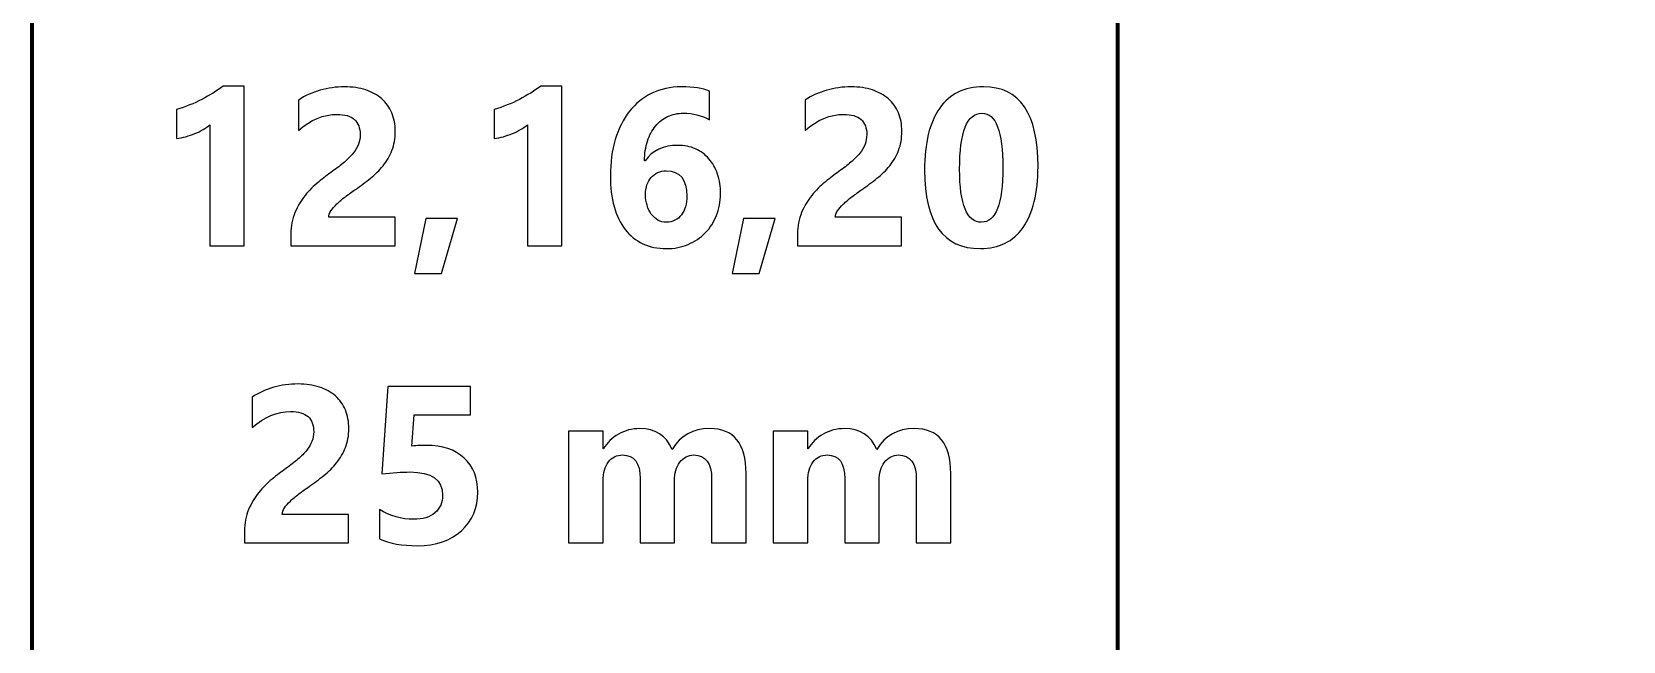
# Model space of a CAD drawing. Header units: centimetres. Extents: x -8 to 8, y -13.2 to 13.9.
# Drawn here: x -5.85 to -2.332, y -5.176 to -3.829 of the extents above; entities that cross this region are included whole.
import ezdxf

# ---------------------------------------------------------------- set-up
doc = ezdxf.new("R2010")
doc.units = ezdxf.units.CM
doc.header["$MEASUREMENT"] = 0
doc.layers.add('Layer 1', color=7, linetype='Continuous')

msp = doc.modelspace()

# ---------------------------------------------------------------- linework, layer by layer
at = {"layer": 'Layer 1', "lineweight": 100}
for points in [[(-5.85, -7.30005), (-5.85, -7.30005), (-5.85, 7.29995), (-5.85, 7.29995), (-5.85, 7.29995), (-5.85, 7.57609), (-5.62614, 7.79995), (-5.35, 7.79995), (-5.35, 7.79995), (-5.35, 7.79995), (5.35, 7.79995), (5.35, 7.79995), (5.35, 7.79995), (5.62614, 7.79995), (5.85, 7.57609), (5.85, 7.29995), (5.85, 7.29995), (5.85, 7.29995), (5.85, -7.30005), (5.85, -7.30005), (5.85, -7.30005), (5.85, -7.57619), (5.62614, -7.80005), (5.35, -7.80005), (5.35, -7.80005), (5.35, -7.80005), (-5.35, -7.80005), (-5.35, -7.80005), (-5.35, -7.80005), (-5.62614, -7.80005), (-5.85, -7.57619), (-5.85, -7.30005)], [(-5.85, -7.30005), (-5.85, -7.30005), (-5.85, 7.29995), (-5.85, 7.29995), (-5.85, 7.29995), (-5.85, 7.57609), (-5.62614, 7.79995), (-5.35, 7.79995), (-5.35, 7.79995), (-5.35, 7.79995), (2.95, 7.79995), (2.95, 7.79995), (2.95, 7.79995), (3.22614, 7.79995), (3.45, 7.57609), (3.45, 7.29995), (3.45, 7.29995), (3.45, 7.29995), (3.45, -7.30005), (3.45, -7.30005), (3.45, -7.30005), (3.45, -7.57619), (3.22614, -7.80005), (2.95, -7.80005), (2.95, -7.80005), (2.95, -7.80005), (-5.35, -7.80005), (-5.35, -7.80005), (-5.35, -7.80005), (-5.62614, -7.80005), (-5.85, -7.57619), (-5.85, -7.30005)]]:
    msp.add_open_spline(points, degree=3, knots=[0, 0, 0, 0, 0.1111111, 0.1111111, 0.1111111, 0.1111111, 0.2222222, 0.2222222, 0.2222222, 0.2222222, 0.3333333, 0.3333333, 0.3333333, 0.3333333, 0.4444444, 0.4444444, 0.4444444, 0.4444444, 0.5555556, 0.5555556, 0.5555556, 0.5555556, 0.6666667, 0.6666667, 0.6666667, 0.6666667, 0.7777778, 0.7777778, 0.7777778, 0.7777778, 1, 1, 1, 1], dxfattribs=at)
msp.add_open_spline([(-3.45, 7.79995), (-3.45, 7.79995), (-3.45, -7.80005), (-3.45, -7.80005)], degree=3, dxfattribs=at)
at = {"layer": 'Layer 1'}
for points, knots in [([(-5.38065, -3.94875), (-5.38065, -3.94875), (-5.38065, -4.30228), (-5.38065, -4.30228), (-5.38065, -4.30228), (-5.38065, -4.30228), (-5.45663, -4.30228), (-5.45663, -4.30228), (-5.45663, -4.30228), (-5.45663, -4.30228), (-5.45663, -4.0346), (-5.45663, -4.0346), (-5.45663, -4.0346), (-5.46083, -4.03831), (-5.46576, -4.04176), (-5.47153, -4.04506), (-5.47153, -4.04506), (-5.47721, -4.04835), (-5.4833, -4.05139), (-5.48972, -4.05403), (-5.48972, -4.05403), (-5.49614, -4.05666), (-5.5028, -4.05888), (-5.50972, -4.06078), (-5.50972, -4.06078), (-5.51663, -4.06259), (-5.52346, -4.06391), (-5.53021, -4.06473), (-5.53021, -4.06473), (-5.53021, -4.06473), (-5.53021, -4.00061), (-5.53021, -4.00061), (-5.53021, -4.00061), (-5.51046, -3.99485), (-5.49177, -3.98744), (-5.47424, -3.97838), (-5.47424, -3.97838), (-5.45671, -3.96941), (-5.44091, -3.95953), (-5.42675, -3.94875), (-5.42675, -3.94875), (-5.42675, -3.94875), (-5.38065, -3.94875), (-5.38065, -3.94875)], [0, 0, 0, 0, 0.0833333, 0.0833333, 0.0833333, 0.0833333, 0.1666667, 0.1666667, 0.1666667, 0.1666667, 0.25, 0.25, 0.25, 0.25, 0.3333333, 0.3333333, 0.3333333, 0.3333333, 0.4166667, 0.4166667, 0.4166667, 0.4166667, 0.5, 0.5, 0.5, 0.5, 0.5833333, 0.5833333, 0.5833333, 0.5833333, 0.6666667, 0.6666667, 0.6666667, 0.6666667, 0.75, 0.75, 0.75, 0.75, 0.8333333, 0.8333333, 0.8333333, 0.8333333, 1, 1, 1, 1]), ([(-5.1938, -4.23906), (-5.1938, -4.23906), (-5.04721, -4.23906), (-5.04721, -4.23906), (-5.04721, -4.23906), (-5.04721, -4.23906), (-5.04721, -4.30228), (-5.04721, -4.30228), (-5.04721, -4.30228), (-5.04721, -4.30228), (-5.27727, -4.30228), (-5.27727, -4.30228), (-5.27727, -4.30228), (-5.27727, -4.30228), (-5.27727, -4.27627), (-5.27727, -4.27627), (-5.27727, -4.27627), (-5.27727, -4.25857), (-5.27431, -4.24269), (-5.2683, -4.22861), (-5.2683, -4.22861), (-5.26237, -4.21454), (-5.25488, -4.20194), (-5.24591, -4.19075), (-5.24591, -4.19075), (-5.23694, -4.17955), (-5.22706, -4.16968), (-5.21636, -4.16112), (-5.21636, -4.16112), (-5.20566, -4.15247), (-5.19553, -4.14474), (-5.18582, -4.13782), (-5.18582, -4.13782), (-5.1757, -4.13058), (-5.16689, -4.12366), (-5.15923, -4.11708), (-5.15923, -4.11708), (-5.15158, -4.11049), (-5.14516, -4.10391), (-5.13989, -4.09741), (-5.13989, -4.09741), (-5.1347, -4.0909), (-5.13084, -4.08432), (-5.1282, -4.07765), (-5.1282, -4.07765), (-5.12565, -4.07098), (-5.12433, -4.06391), (-5.12433, -4.05633), (-5.12433, -4.05633), (-5.12433, -4.04152), (-5.12853, -4.03032), (-5.13693, -4.02275), (-5.13693, -4.02275), (-5.14524, -4.01526), (-5.15808, -4.01147), (-5.17528, -4.01147), (-5.17528, -4.01147), (-5.205, -4.01147), (-5.23348, -4.02324), (-5.26064, -4.04687), (-5.26064, -4.04687), (-5.26064, -4.04687), (-5.26064, -3.97987), (-5.26064, -3.97987), (-5.26064, -3.97987), (-5.23052, -3.96044), (-5.1966, -3.95064), (-5.15882, -3.95064), (-5.15882, -3.95064), (-5.14129, -3.95064), (-5.12565, -3.95295), (-5.11174, -3.95756), (-5.11174, -3.95756), (-5.09783, -3.96217), (-5.08606, -3.96867), (-5.07635, -3.97723), (-5.07635, -3.97723), (-5.06672, -3.98571), (-5.05939, -3.99608), (-5.05429, -4.00818), (-5.05429, -4.00818), (-5.04926, -4.02036), (-5.04671, -4.03386), (-5.04671, -4.04884), (-5.04671, -4.04884), (-5.04671, -4.06473), (-5.04918, -4.07889), (-5.05404, -4.09123), (-5.05404, -4.09123), (-5.05898, -4.10366), (-5.06548, -4.11494), (-5.07363, -4.12506), (-5.07363, -4.12506), (-5.0817, -4.13519), (-5.09108, -4.14449), (-5.1017, -4.15288), (-5.1017, -4.15288), (-5.11232, -4.16136), (-5.12335, -4.16951), (-5.1347, -4.17733), (-5.1347, -4.17733), (-5.14244, -4.18285), (-5.14985, -4.18828), (-5.15701, -4.19363), (-5.15701, -4.19363), (-5.16417, -4.19906), (-5.17051, -4.20433), (-5.17594, -4.2096), (-5.17594, -4.2096), (-5.18146, -4.21478), (-5.18582, -4.21989), (-5.18903, -4.22491), (-5.18903, -4.22491), (-5.19224, -4.22985), (-5.1938, -4.23462), (-5.1938, -4.23906)], [0, 0, 0, 0, 0.0333333, 0.0333333, 0.0333333, 0.0333333, 0.0666667, 0.0666667, 0.0666667, 0.0666667, 0.1, 0.1, 0.1, 0.1, 0.1333333, 0.1333333, 0.1333333, 0.1333333, 0.1666667, 0.1666667, 0.1666667, 0.1666667, 0.2, 0.2, 0.2, 0.2, 0.2333333, 0.2333333, 0.2333333, 0.2333333, 0.2666667, 0.2666667, 0.2666667, 0.2666667, 0.3, 0.3, 0.3, 0.3, 0.3333333, 0.3333333, 0.3333333, 0.3333333, 0.3666667, 0.3666667, 0.3666667, 0.3666667, 0.4, 0.4, 0.4, 0.4, 0.4333333, 0.4333333, 0.4333333, 0.4333333, 0.4666667, 0.4666667, 0.4666667, 0.4666667, 0.5, 0.5, 0.5, 0.5, 0.5333333, 0.5333333, 0.5333333, 0.5333333, 0.5666667, 0.5666667, 0.5666667, 0.5666667, 0.6, 0.6, 0.6, 0.6, 0.6333333, 0.6333333, 0.6333333, 0.6333333, 0.6666667, 0.6666667, 0.6666667, 0.6666667, 0.7, 0.7, 0.7, 0.7, 0.7333333, 0.7333333, 0.7333333, 0.7333333, 0.7666667, 0.7666667, 0.7666667, 0.7666667, 0.8, 0.8, 0.8, 0.8, 0.8333333, 0.8333333, 0.8333333, 0.8333333, 0.8666667, 0.8666667, 0.8666667, 0.8666667, 0.9, 0.9, 0.9, 0.9, 0.9333333, 0.9333333, 0.9333333, 0.9333333, 1, 1, 1, 1]), ([(-4.67869, -3.94875), (-4.67869, -3.94875), (-4.67869, -4.30228), (-4.67869, -4.30228), (-4.67869, -4.30228), (-4.67869, -4.30228), (-4.75467, -4.30228), (-4.75467, -4.30228), (-4.75467, -4.30228), (-4.75467, -4.30228), (-4.75467, -4.0346), (-4.75467, -4.0346), (-4.75467, -4.0346), (-4.75887, -4.03831), (-4.7638, -4.04176), (-4.76957, -4.04506), (-4.76957, -4.04506), (-4.77525, -4.04835), (-4.78134, -4.05139), (-4.78776, -4.05403), (-4.78776, -4.05403), (-4.79418, -4.05666), (-4.80084, -4.05888), (-4.80776, -4.06078), (-4.80776, -4.06078), (-4.81467, -4.06259), (-4.8215, -4.06391), (-4.82825, -4.06473), (-4.82825, -4.06473), (-4.82825, -4.06473), (-4.82825, -4.00061), (-4.82825, -4.00061), (-4.82825, -4.00061), (-4.8085, -3.99485), (-4.78981, -3.98744), (-4.77228, -3.97838), (-4.77228, -3.97838), (-4.75475, -3.96941), (-4.73895, -3.95953), (-4.72479, -3.94875), (-4.72479, -3.94875), (-4.72479, -3.94875), (-4.67869, -3.94875), (-4.67869, -3.94875)], [0, 0, 0, 0, 0.0833333, 0.0833333, 0.0833333, 0.0833333, 0.1666667, 0.1666667, 0.1666667, 0.1666667, 0.25, 0.25, 0.25, 0.25, 0.3333333, 0.3333333, 0.3333333, 0.3333333, 0.4166667, 0.4166667, 0.4166667, 0.4166667, 0.5, 0.5, 0.5, 0.5, 0.5833333, 0.5833333, 0.5833333, 0.5833333, 0.6666667, 0.6666667, 0.6666667, 0.6666667, 0.75, 0.75, 0.75, 0.75, 0.8333333, 0.8333333, 0.8333333, 0.8333333, 1, 1, 1, 1]), ([(-4.32763, -4.18729), (-4.32763, -4.20433), (-4.3306, -4.22022), (-4.33652, -4.23503), (-4.33652, -4.23503), (-4.34253, -4.24977), (-4.35076, -4.26261), (-4.36138, -4.27347), (-4.36138, -4.27347), (-4.372, -4.28434), (-4.38459, -4.29281), (-4.39924, -4.29899), (-4.39924, -4.29899), (-4.4139, -4.30524), (-4.42986, -4.30829), (-4.44723, -4.30829), (-4.44723, -4.30829), (-4.46666, -4.30829), (-4.48411, -4.30467), (-4.49942, -4.29742), (-4.49942, -4.29742), (-4.51481, -4.29026), (-4.52781, -4.27973), (-4.53843, -4.26598), (-4.53843, -4.26598), (-4.54897, -4.25223), (-4.55712, -4.23536), (-4.56271, -4.21544), (-4.56271, -4.21544), (-4.56839, -4.19552), (-4.57119, -4.17297), (-4.57119, -4.1477), (-4.57119, -4.1477), (-4.57119, -4.11798), (-4.56757, -4.09099), (-4.56025, -4.06679), (-4.56025, -4.06679), (-4.55292, -4.04259), (-4.54247, -4.02193), (-4.52888, -4.00472), (-4.52888, -4.00472), (-4.5153, -3.98752), (-4.49884, -3.97419), (-4.47958, -3.9648), (-4.47958, -3.9648), (-4.46024, -3.95542), (-4.43859, -3.95064), (-4.41447, -3.95064), (-4.41447, -3.95064), (-4.38772, -3.95064), (-4.36706, -3.95385), (-4.35224, -3.96011), (-4.35224, -3.96011), (-4.35224, -3.96011), (-4.35224, -4.02374), (-4.35224, -4.02374), (-4.35224, -4.02374), (-4.36978, -4.01378), (-4.38887, -4.00884), (-4.40961, -4.00884), (-4.40961, -4.00884), (-4.42246, -4.00884), (-4.43414, -4.01131), (-4.4446, -4.01625), (-4.4446, -4.01625), (-4.45505, -4.02127), (-4.46402, -4.02835), (-4.47151, -4.03748), (-4.47151, -4.03748), (-4.47892, -4.0467), (-4.48485, -4.05773), (-4.48905, -4.07065), (-4.48905, -4.07065), (-4.49333, -4.08358), (-4.49563, -4.09806), (-4.49596, -4.11395), (-4.49596, -4.11395), (-4.49596, -4.11395), (-4.49448, -4.11395), (-4.49448, -4.11395), (-4.49448, -4.11395), (-4.4781, -4.09123), (-4.4539, -4.07996), (-4.42196, -4.07996), (-4.42196, -4.07996), (-4.40764, -4.07996), (-4.39463, -4.08251), (-4.38311, -4.08769), (-4.38311, -4.08769), (-4.3715, -4.0928), (-4.36163, -4.10004), (-4.3534, -4.10951), (-4.3534, -4.10951), (-4.34525, -4.11889), (-4.33891, -4.13017), (-4.33438, -4.14334), (-4.33438, -4.14334), (-4.32985, -4.15659), (-4.32763, -4.17116), (-4.32763, -4.18729)], [0, 0, 0, 0, 0.0384615, 0.0384615, 0.0384615, 0.0384615, 0.0769231, 0.0769231, 0.0769231, 0.0769231, 0.1153846, 0.1153846, 0.1153846, 0.1153846, 0.1538462, 0.1538462, 0.1538462, 0.1538462, 0.1923077, 0.1923077, 0.1923077, 0.1923077, 0.2307692, 0.2307692, 0.2307692, 0.2307692, 0.2692308, 0.2692308, 0.2692308, 0.2692308, 0.3076923, 0.3076923, 0.3076923, 0.3076923, 0.3461538, 0.3461538, 0.3461538, 0.3461538, 0.3846154, 0.3846154, 0.3846154, 0.3846154, 0.4230769, 0.4230769, 0.4230769, 0.4230769, 0.4615385, 0.4615385, 0.4615385, 0.4615385, 0.5, 0.5, 0.5, 0.5, 0.5384615, 0.5384615, 0.5384615, 0.5384615, 0.5769231, 0.5769231, 0.5769231, 0.5769231, 0.6153846, 0.6153846, 0.6153846, 0.6153846, 0.6538462, 0.6538462, 0.6538462, 0.6538462, 0.6923077, 0.6923077, 0.6923077, 0.6923077, 0.7307692, 0.7307692, 0.7307692, 0.7307692, 0.7692308, 0.7692308, 0.7692308, 0.7692308, 0.8076923, 0.8076923, 0.8076923, 0.8076923, 0.8461538, 0.8461538, 0.8461538, 0.8461538, 0.8846154, 0.8846154, 0.8846154, 0.8846154, 0.9230769, 0.9230769, 0.9230769, 0.9230769, 1, 1, 1, 1]), ([(-4.07394, -4.23906), (-4.07394, -4.23906), (-3.92735, -4.23906), (-3.92735, -4.23906), (-3.92735, -4.23906), (-3.92735, -4.23906), (-3.92735, -4.30228), (-3.92735, -4.30228), (-3.92735, -4.30228), (-3.92735, -4.30228), (-4.15741, -4.30228), (-4.15741, -4.30228), (-4.15741, -4.30228), (-4.15741, -4.30228), (-4.15741, -4.27627), (-4.15741, -4.27627), (-4.15741, -4.27627), (-4.15741, -4.25857), (-4.15445, -4.24269), (-4.14844, -4.22861), (-4.14844, -4.22861), (-4.14251, -4.21454), (-4.13502, -4.20194), (-4.12605, -4.19075), (-4.12605, -4.19075), (-4.11708, -4.17955), (-4.1072, -4.16968), (-4.0965, -4.16112), (-4.0965, -4.16112), (-4.0858, -4.15247), (-4.07567, -4.14474), (-4.06596, -4.13782), (-4.06596, -4.13782), (-4.05584, -4.13058), (-4.04703, -4.12366), (-4.03937, -4.11708), (-4.03937, -4.11708), (-4.03172, -4.11049), (-4.0253, -4.10391), (-4.02003, -4.09741), (-4.02003, -4.09741), (-4.01484, -4.0909), (-4.01098, -4.08432), (-4.00834, -4.07765), (-4.00834, -4.07765), (-4.00579, -4.07098), (-4.00447, -4.06391), (-4.00447, -4.05633), (-4.00447, -4.05633), (-4.00447, -4.04152), (-4.00867, -4.03032), (-4.01707, -4.02275), (-4.01707, -4.02275), (-4.02538, -4.01526), (-4.03822, -4.01147), (-4.05542, -4.01147), (-4.05542, -4.01147), (-4.08514, -4.01147), (-4.11362, -4.02324), (-4.14078, -4.04687), (-4.14078, -4.04687), (-4.14078, -4.04687), (-4.14078, -3.97987), (-4.14078, -3.97987), (-4.14078, -3.97987), (-4.11066, -3.96044), (-4.07674, -3.95064), (-4.03896, -3.95064), (-4.03896, -3.95064), (-4.02143, -3.95064), (-4.00579, -3.95295), (-3.99188, -3.95756), (-3.99188, -3.95756), (-3.97797, -3.96217), (-3.9662, -3.96867), (-3.95649, -3.97723), (-3.95649, -3.97723), (-3.94686, -3.98571), (-3.93953, -3.99608), (-3.93443, -4.00818), (-3.93443, -4.00818), (-3.9294, -4.02036), (-3.92685, -4.03386), (-3.92685, -4.04884), (-3.92685, -4.04884), (-3.92685, -4.06473), (-3.92932, -4.07889), (-3.93418, -4.09123), (-3.93418, -4.09123), (-3.93912, -4.10366), (-3.94562, -4.11494), (-3.95377, -4.12506), (-3.95377, -4.12506), (-3.96184, -4.13519), (-3.97122, -4.14449), (-3.98184, -4.15288), (-3.98184, -4.15288), (-3.99246, -4.16136), (-4.00349, -4.16951), (-4.01484, -4.17733), (-4.01484, -4.17733), (-4.02258, -4.18285), (-4.02999, -4.18828), (-4.03715, -4.19363), (-4.03715, -4.19363), (-4.04431, -4.19906), (-4.05065, -4.20433), (-4.05608, -4.2096), (-4.05608, -4.2096), (-4.0616, -4.21478), (-4.06596, -4.21989), (-4.06917, -4.22491), (-4.06917, -4.22491), (-4.07238, -4.22985), (-4.07394, -4.23462), (-4.07394, -4.23906)], [0, 0, 0, 0, 0.0333333, 0.0333333, 0.0333333, 0.0333333, 0.0666667, 0.0666667, 0.0666667, 0.0666667, 0.1, 0.1, 0.1, 0.1, 0.1333333, 0.1333333, 0.1333333, 0.1333333, 0.1666667, 0.1666667, 0.1666667, 0.1666667, 0.2, 0.2, 0.2, 0.2, 0.2333333, 0.2333333, 0.2333333, 0.2333333, 0.2666667, 0.2666667, 0.2666667, 0.2666667, 0.3, 0.3, 0.3, 0.3, 0.3333333, 0.3333333, 0.3333333, 0.3333333, 0.3666667, 0.3666667, 0.3666667, 0.3666667, 0.4, 0.4, 0.4, 0.4, 0.4333333, 0.4333333, 0.4333333, 0.4333333, 0.4666667, 0.4666667, 0.4666667, 0.4666667, 0.5, 0.5, 0.5, 0.5, 0.5333333, 0.5333333, 0.5333333, 0.5333333, 0.5666667, 0.5666667, 0.5666667, 0.5666667, 0.6, 0.6, 0.6, 0.6, 0.6333333, 0.6333333, 0.6333333, 0.6333333, 0.6666667, 0.6666667, 0.6666667, 0.6666667, 0.7, 0.7, 0.7, 0.7, 0.7333333, 0.7333333, 0.7333333, 0.7333333, 0.7666667, 0.7666667, 0.7666667, 0.7666667, 0.8, 0.8, 0.8, 0.8, 0.8333333, 0.8333333, 0.8333333, 0.8333333, 0.8666667, 0.8666667, 0.8666667, 0.8666667, 0.9, 0.9, 0.9, 0.9, 0.9333333, 0.9333333, 0.9333333, 0.9333333, 1, 1, 1, 1]), ([(-3.75326, -4.30829), (-3.83557, -4.30829), (-3.87672, -4.25051), (-3.87672, -4.13494), (-3.87672, -4.13494), (-3.87672, -4.07494), (-3.86561, -4.02925), (-3.8433, -3.99781), (-3.8433, -3.99781), (-3.82108, -3.96637), (-3.78873, -3.95064), (-3.74651, -3.95064), (-3.74651, -3.95064), (-3.66609, -3.95064), (-3.62592, -4.00942), (-3.62592, -4.12696), (-3.62592, -4.12696), (-3.62592, -4.18548), (-3.63687, -4.23034), (-3.65884, -4.26154), (-3.65884, -4.26154), (-3.68074, -4.29273), (-3.71226, -4.30829), (-3.75326, -4.30829)], [0, 0, 0, 0, 0.1428571, 0.1428571, 0.1428571, 0.1428571, 0.2857143, 0.2857143, 0.2857143, 0.2857143, 0.4285714, 0.4285714, 0.4285714, 0.4285714, 0.5714286, 0.5714286, 0.5714286, 0.5714286, 0.7142857, 0.7142857, 0.7142857, 0.7142857, 1, 1, 1, 1]), ([(-3.74988, -4.00884), (-3.78281, -4.00884), (-3.79927, -4.05016), (-3.79927, -4.13296), (-3.79927, -4.13296), (-3.79927, -4.211), (-3.78313, -4.24993), (-3.75087, -4.24993), (-3.75087, -4.24993), (-3.71934, -4.24993), (-3.70354, -4.20976), (-3.70354, -4.12934), (-3.70354, -4.12934), (-3.70354, -4.04901), (-3.71901, -4.00884), (-3.74988, -4.00884)], [0, 0, 0, 0, 0.2, 0.2, 0.2, 0.2, 0.4, 0.4, 0.4, 0.4, 0.6, 0.6, 0.6, 0.6, 1, 1, 1, 1]), ([(-4.40212, -4.19206), (-4.40212, -4.15494), (-4.41735, -4.13634), (-4.44773, -4.13634), (-4.44773, -4.13634), (-4.45464, -4.13634), (-4.4609, -4.13766), (-4.46657, -4.14021), (-4.46657, -4.14021), (-4.47217, -4.14276), (-4.47695, -4.14638), (-4.48098, -4.15107), (-4.48098, -4.15107), (-4.48501, -4.15577), (-4.48814, -4.16128), (-4.49028, -4.16762), (-4.49028, -4.16762), (-4.49242, -4.17396), (-4.49357, -4.18095), (-4.49357, -4.18869), (-4.49357, -4.18869), (-4.49357, -4.19725), (-4.49242, -4.20515), (-4.4902, -4.21256), (-4.4902, -4.21256), (-4.48789, -4.21997), (-4.48477, -4.22647), (-4.48065, -4.23199), (-4.48065, -4.23199), (-4.47653, -4.2375), (-4.47168, -4.24195), (-4.46608, -4.24516), (-4.46608, -4.24516), (-4.4604, -4.24837), (-4.45415, -4.24993), (-4.44723, -4.24993), (-4.44723, -4.24993), (-4.44032, -4.24993), (-4.43414, -4.24853), (-4.42855, -4.24573), (-4.42855, -4.24573), (-4.42303, -4.24293), (-4.41826, -4.23898), (-4.41431, -4.23388), (-4.41431, -4.23388), (-4.41036, -4.22886), (-4.40739, -4.22277), (-4.40525, -4.21561), (-4.40525, -4.21561), (-4.40319, -4.20844), (-4.40212, -4.20063), (-4.40212, -4.19206)], [0, 0, 0, 0, 0.0714286, 0.0714286, 0.0714286, 0.0714286, 0.1428571, 0.1428571, 0.1428571, 0.1428571, 0.2142857, 0.2142857, 0.2142857, 0.2142857, 0.2857143, 0.2857143, 0.2857143, 0.2857143, 0.3571429, 0.3571429, 0.3571429, 0.3571429, 0.4285714, 0.4285714, 0.4285714, 0.4285714, 0.5, 0.5, 0.5, 0.5, 0.5714286, 0.5714286, 0.5714286, 0.5714286, 0.6428571, 0.6428571, 0.6428571, 0.6428571, 0.7142857, 0.7142857, 0.7142857, 0.7142857, 0.7857143, 0.7857143, 0.7857143, 0.7857143, 0.8571429, 0.8571429, 0.8571429, 0.8571429, 1, 1, 1, 1]), ([(-4.909, -4.24153), (-4.909, -4.24153), (-4.94448, -4.36352), (-4.94448, -4.36352), (-4.94448, -4.36352), (-4.94448, -4.36352), (-5.00383, -4.36352), (-5.00383, -4.36352), (-5.00383, -4.36352), (-5.00383, -4.36352), (-4.97922, -4.24153), (-4.97922, -4.24153), (-4.97922, -4.24153), (-4.97922, -4.24153), (-4.909, -4.24153), (-4.909, -4.24153)], [0, 0, 0, 0, 0.2, 0.2, 0.2, 0.2, 0.4, 0.4, 0.4, 0.4, 0.6, 0.6, 0.6, 0.6, 1, 1, 1, 1]), ([(-4.20704, -4.24153), (-4.20704, -4.24153), (-4.24252, -4.36352), (-4.24252, -4.36352), (-4.24252, -4.36352), (-4.24252, -4.36352), (-4.30187, -4.36352), (-4.30187, -4.36352), (-4.30187, -4.36352), (-4.30187, -4.36352), (-4.27726, -4.24153), (-4.27726, -4.24153), (-4.27726, -4.24153), (-4.27726, -4.24153), (-4.20704, -4.24153), (-4.20704, -4.24153)], [0, 0, 0, 0, 0.2, 0.2, 0.2, 0.2, 0.4, 0.4, 0.4, 0.4, 0.6, 0.6, 0.6, 0.6, 1, 1, 1, 1]), ([(-5.2964, -4.89599), (-5.2964, -4.89599), (-5.14981, -4.89599), (-5.14981, -4.89599), (-5.14981, -4.89599), (-5.14981, -4.89599), (-5.14981, -4.95921), (-5.14981, -4.95921), (-5.14981, -4.95921), (-5.14981, -4.95921), (-5.37987, -4.95921), (-5.37987, -4.95921), (-5.37987, -4.95921), (-5.37987, -4.95921), (-5.37987, -4.9332), (-5.37987, -4.9332), (-5.37987, -4.9332), (-5.37987, -4.9155), (-5.37691, -4.89962), (-5.3709, -4.88554), (-5.3709, -4.88554), (-5.36497, -4.87147), (-5.35748, -4.85887), (-5.34851, -4.84768), (-5.34851, -4.84768), (-5.33954, -4.83648), (-5.32966, -4.82661), (-5.31896, -4.81805), (-5.31896, -4.81805), (-5.30826, -4.8094), (-5.29813, -4.80167), (-5.28842, -4.79475), (-5.28842, -4.79475), (-5.2783, -4.78751), (-5.26949, -4.78059), (-5.26183, -4.77401), (-5.26183, -4.77401), (-5.25418, -4.76742), (-5.24776, -4.76084), (-5.24249, -4.75434), (-5.24249, -4.75434), (-5.2373, -4.74783), (-5.23344, -4.74125), (-5.2308, -4.73458), (-5.2308, -4.73458), (-5.22825, -4.72791), (-5.22693, -4.72084), (-5.22693, -4.71326), (-5.22693, -4.71326), (-5.22693, -4.69845), (-5.23113, -4.68725), (-5.23953, -4.67968), (-5.23953, -4.67968), (-5.24784, -4.67219), (-5.26068, -4.6684), (-5.27788, -4.6684), (-5.27788, -4.6684), (-5.3076, -4.6684), (-5.33608, -4.68017), (-5.36324, -4.7038), (-5.36324, -4.7038), (-5.36324, -4.7038), (-5.36324, -4.6368), (-5.36324, -4.6368), (-5.36324, -4.6368), (-5.33312, -4.61737), (-5.2992, -4.60757), (-5.26142, -4.60757), (-5.26142, -4.60757), (-5.24389, -4.60757), (-5.22825, -4.60988), (-5.21434, -4.61449), (-5.21434, -4.61449), (-5.20043, -4.6191), (-5.18866, -4.6256), (-5.17895, -4.63416), (-5.17895, -4.63416), (-5.16932, -4.64264), (-5.16199, -4.65301), (-5.15689, -4.66511), (-5.15689, -4.66511), (-5.15186, -4.67729), (-5.14931, -4.69079), (-5.14931, -4.70577), (-5.14931, -4.70577), (-5.14931, -4.72166), (-5.15178, -4.73582), (-5.15664, -4.74816), (-5.15664, -4.74816), (-5.16158, -4.76059), (-5.16808, -4.77187), (-5.17623, -4.78199), (-5.17623, -4.78199), (-5.1843, -4.79212), (-5.19368, -4.80142), (-5.2043, -4.80981), (-5.2043, -4.80981), (-5.21492, -4.81829), (-5.22595, -4.82644), (-5.2373, -4.83426), (-5.2373, -4.83426), (-5.24504, -4.83978), (-5.25245, -4.84521), (-5.25961, -4.85056), (-5.25961, -4.85056), (-5.26677, -4.85599), (-5.27311, -4.86126), (-5.27854, -4.86653), (-5.27854, -4.86653), (-5.28406, -4.87171), (-5.28842, -4.87682), (-5.29163, -4.88184), (-5.29163, -4.88184), (-5.29484, -4.88678), (-5.2964, -4.89155), (-5.2964, -4.89599)], [0, 0, 0, 0, 0.0333333, 0.0333333, 0.0333333, 0.0333333, 0.0666667, 0.0666667, 0.0666667, 0.0666667, 0.1, 0.1, 0.1, 0.1, 0.1333333, 0.1333333, 0.1333333, 0.1333333, 0.1666667, 0.1666667, 0.1666667, 0.1666667, 0.2, 0.2, 0.2, 0.2, 0.2333333, 0.2333333, 0.2333333, 0.2333333, 0.2666667, 0.2666667, 0.2666667, 0.2666667, 0.3, 0.3, 0.3, 0.3, 0.3333333, 0.3333333, 0.3333333, 0.3333333, 0.3666667, 0.3666667, 0.3666667, 0.3666667, 0.4, 0.4, 0.4, 0.4, 0.4333333, 0.4333333, 0.4333333, 0.4333333, 0.4666667, 0.4666667, 0.4666667, 0.4666667, 0.5, 0.5, 0.5, 0.5, 0.5333333, 0.5333333, 0.5333333, 0.5333333, 0.5666667, 0.5666667, 0.5666667, 0.5666667, 0.6, 0.6, 0.6, 0.6, 0.6333333, 0.6333333, 0.6333333, 0.6333333, 0.6666667, 0.6666667, 0.6666667, 0.6666667, 0.7, 0.7, 0.7, 0.7, 0.7333333, 0.7333333, 0.7333333, 0.7333333, 0.7666667, 0.7666667, 0.7666667, 0.7666667, 0.8, 0.8, 0.8, 0.8, 0.8333333, 0.8333333, 0.8333333, 0.8333333, 0.8666667, 0.8666667, 0.8666667, 0.8666667, 0.9, 0.9, 0.9, 0.9, 0.9333333, 0.9333333, 0.9333333, 0.9333333, 1, 1, 1, 1]), ([(-5.08157, -4.95032), (-5.08157, -4.95032), (-5.08157, -4.88521), (-5.08157, -4.88521), (-5.08157, -4.88521), (-5.05794, -4.89962), (-5.03276, -4.90686), (-5.00609, -4.90686), (-5.00609, -4.90686), (-4.986, -4.90686), (-4.97028, -4.90209), (-4.95892, -4.89254), (-4.95892, -4.89254), (-4.94765, -4.88299), (-4.94197, -4.86998), (-4.94197, -4.8536), (-4.94197, -4.8536), (-4.94197, -4.81936), (-4.96617, -4.80224), (-5.01457, -4.80224), (-5.01457, -4.80224), (-5.03235, -4.80224), (-5.05292, -4.80356), (-5.0763, -4.80636), (-5.0763, -4.80636), (-5.0763, -4.80636), (-5.06321, -4.61342), (-5.06321, -4.61342), (-5.06321, -4.61342), (-5.06321, -4.61342), (-4.88023, -4.61342), (-4.88023, -4.61342), (-4.88023, -4.61342), (-4.88023, -4.61342), (-4.88023, -4.67565), (-4.88023, -4.67565), (-4.88023, -4.67565), (-4.88023, -4.67565), (-5.0051, -4.67565), (-5.0051, -4.67565), (-5.0051, -4.67565), (-5.0051, -4.67565), (-5.00996, -4.74487), (-5.00996, -4.74487), (-5.00996, -4.74487), (-4.99753, -4.74388), (-4.98691, -4.74339), (-4.97786, -4.74339), (-4.97786, -4.74339), (-4.94238, -4.74339), (-4.91456, -4.75269), (-4.89447, -4.77137), (-4.89447, -4.77137), (-4.87431, -4.78998), (-4.86427, -4.81508), (-4.86427, -4.84661), (-4.86427, -4.84661), (-4.86427, -4.88151), (-4.87628, -4.90999), (-4.90024, -4.93205), (-4.90024, -4.93205), (-4.92419, -4.95419), (-4.95662, -4.96522), (-4.99761, -4.96522), (-4.99761, -4.96522), (-5.03095, -4.96522), (-5.05893, -4.96028), (-5.08157, -4.95032)], [0, 0, 0, 0, 0.0555556, 0.0555556, 0.0555556, 0.0555556, 0.1111111, 0.1111111, 0.1111111, 0.1111111, 0.1666667, 0.1666667, 0.1666667, 0.1666667, 0.2222222, 0.2222222, 0.2222222, 0.2222222, 0.2777778, 0.2777778, 0.2777778, 0.2777778, 0.3333333, 0.3333333, 0.3333333, 0.3333333, 0.3888889, 0.3888889, 0.3888889, 0.3888889, 0.4444444, 0.4444444, 0.4444444, 0.4444444, 0.5, 0.5, 0.5, 0.5, 0.5555556, 0.5555556, 0.5555556, 0.5555556, 0.6111111, 0.6111111, 0.6111111, 0.6111111, 0.6666667, 0.6666667, 0.6666667, 0.6666667, 0.7222222, 0.7222222, 0.7222222, 0.7222222, 0.7777778, 0.7777778, 0.7777778, 0.7777778, 0.8333333, 0.8333333, 0.8333333, 0.8333333, 0.8888889, 0.8888889, 0.8888889, 0.8888889, 1, 1, 1, 1]), ([(-4.27137, -4.95921), (-4.27137, -4.95921), (-4.34734, -4.95921), (-4.34734, -4.95921), (-4.34734, -4.95921), (-4.34734, -4.95921), (-4.34734, -4.81837), (-4.34734, -4.81837), (-4.34734, -4.81837), (-4.34734, -4.78249), (-4.36051, -4.76463), (-4.38685, -4.76463), (-4.38685, -4.76463), (-4.39936, -4.76463), (-4.40957, -4.76998), (-4.41747, -4.78076), (-4.41747, -4.78076), (-4.42537, -4.79154), (-4.42932, -4.80496), (-4.42932, -4.82101), (-4.42932, -4.82101), (-4.42932, -4.82101), (-4.42932, -4.95921), (-4.42932, -4.95921), (-4.42932, -4.95921), (-4.42932, -4.95921), (-4.50546, -4.95921), (-4.50546, -4.95921), (-4.50546, -4.95921), (-4.50546, -4.95921), (-4.50546, -4.81689), (-4.50546, -4.81689), (-4.50546, -4.81689), (-4.50546, -4.78208), (-4.51847, -4.76463), (-4.54431, -4.76463), (-4.54431, -4.76463), (-4.55732, -4.76463), (-4.56777, -4.76973), (-4.57551, -4.78002), (-4.57551, -4.78002), (-4.58333, -4.79031), (-4.58728, -4.8043), (-4.58728, -4.822), (-4.58728, -4.822), (-4.58728, -4.822), (-4.58728, -4.95921), (-4.58728, -4.95921), (-4.58728, -4.95921), (-4.58728, -4.95921), (-4.66342, -4.95921), (-4.66342, -4.95921), (-4.66342, -4.95921), (-4.66342, -4.95921), (-4.66342, -4.71227), (-4.66342, -4.71227), (-4.66342, -4.71227), (-4.66342, -4.71227), (-4.58728, -4.71227), (-4.58728, -4.71227), (-4.58728, -4.71227), (-4.58728, -4.71227), (-4.58728, -4.75088), (-4.58728, -4.75088), (-4.58728, -4.75088), (-4.58728, -4.75088), (-4.58629, -4.75088), (-4.58629, -4.75088), (-4.58629, -4.75088), (-4.57839, -4.73771), (-4.56736, -4.72693), (-4.55312, -4.7187), (-4.55312, -4.7187), (-4.53888, -4.71038), (-4.52332, -4.70627), (-4.50645, -4.70627), (-4.50645, -4.70627), (-4.47155, -4.70627), (-4.44768, -4.72158), (-4.43484, -4.75228), (-4.43484, -4.75228), (-4.41599, -4.72158), (-4.38842, -4.70627), (-4.35187, -4.70627), (-4.35187, -4.70627), (-4.2982, -4.70627), (-4.27137, -4.73936), (-4.27137, -4.80562), (-4.27137, -4.80562), (-4.27137, -4.80562), (-4.27137, -4.95921), (-4.27137, -4.95921)], [0, 0, 0, 0, 0.0416667, 0.0416667, 0.0416667, 0.0416667, 0.0833333, 0.0833333, 0.0833333, 0.0833333, 0.125, 0.125, 0.125, 0.125, 0.1666667, 0.1666667, 0.1666667, 0.1666667, 0.2083333, 0.2083333, 0.2083333, 0.2083333, 0.25, 0.25, 0.25, 0.25, 0.2916667, 0.2916667, 0.2916667, 0.2916667, 0.3333333, 0.3333333, 0.3333333, 0.3333333, 0.375, 0.375, 0.375, 0.375, 0.4166667, 0.4166667, 0.4166667, 0.4166667, 0.4583333, 0.4583333, 0.4583333, 0.4583333, 0.5, 0.5, 0.5, 0.5, 0.5416667, 0.5416667, 0.5416667, 0.5416667, 0.5833333, 0.5833333, 0.5833333, 0.5833333, 0.625, 0.625, 0.625, 0.625, 0.6666667, 0.6666667, 0.6666667, 0.6666667, 0.7083333, 0.7083333, 0.7083333, 0.7083333, 0.75, 0.75, 0.75, 0.75, 0.7916667, 0.7916667, 0.7916667, 0.7916667, 0.8333333, 0.8333333, 0.8333333, 0.8333333, 0.875, 0.875, 0.875, 0.875, 0.9166667, 0.9166667, 0.9166667, 0.9166667, 1, 1, 1, 1]), ([(-3.81899, -4.95921), (-3.81899, -4.95921), (-3.89496, -4.95921), (-3.89496, -4.95921), (-3.89496, -4.95921), (-3.89496, -4.95921), (-3.89496, -4.81837), (-3.89496, -4.81837), (-3.89496, -4.81837), (-3.89496, -4.78249), (-3.90813, -4.76463), (-3.93447, -4.76463), (-3.93447, -4.76463), (-3.94698, -4.76463), (-3.95719, -4.76998), (-3.96509, -4.78076), (-3.96509, -4.78076), (-3.97299, -4.79154), (-3.97694, -4.80496), (-3.97694, -4.82101), (-3.97694, -4.82101), (-3.97694, -4.82101), (-3.97694, -4.95921), (-3.97694, -4.95921), (-3.97694, -4.95921), (-3.97694, -4.95921), (-4.05308, -4.95921), (-4.05308, -4.95921), (-4.05308, -4.95921), (-4.05308, -4.95921), (-4.05308, -4.81689), (-4.05308, -4.81689), (-4.05308, -4.81689), (-4.05308, -4.78208), (-4.06609, -4.76463), (-4.09193, -4.76463), (-4.09193, -4.76463), (-4.10494, -4.76463), (-4.11539, -4.76973), (-4.12313, -4.78002), (-4.12313, -4.78002), (-4.13095, -4.79031), (-4.1349, -4.8043), (-4.1349, -4.822), (-4.1349, -4.822), (-4.1349, -4.822), (-4.1349, -4.95921), (-4.1349, -4.95921), (-4.1349, -4.95921), (-4.1349, -4.95921), (-4.21104, -4.95921), (-4.21104, -4.95921), (-4.21104, -4.95921), (-4.21104, -4.95921), (-4.21104, -4.71227), (-4.21104, -4.71227), (-4.21104, -4.71227), (-4.21104, -4.71227), (-4.1349, -4.71227), (-4.1349, -4.71227), (-4.1349, -4.71227), (-4.1349, -4.71227), (-4.1349, -4.75088), (-4.1349, -4.75088), (-4.1349, -4.75088), (-4.1349, -4.75088), (-4.13391, -4.75088), (-4.13391, -4.75088), (-4.13391, -4.75088), (-4.12601, -4.73771), (-4.11498, -4.72693), (-4.10074, -4.7187), (-4.10074, -4.7187), (-4.0865, -4.71038), (-4.07094, -4.70627), (-4.05407, -4.70627), (-4.05407, -4.70627), (-4.01917, -4.70627), (-3.9953, -4.72158), (-3.98246, -4.75228), (-3.98246, -4.75228), (-3.96361, -4.72158), (-3.93604, -4.70627), (-3.89949, -4.70627), (-3.89949, -4.70627), (-3.84582, -4.70627), (-3.81899, -4.73936), (-3.81899, -4.80562), (-3.81899, -4.80562), (-3.81899, -4.80562), (-3.81899, -4.95921), (-3.81899, -4.95921)], [0, 0, 0, 0, 0.0416667, 0.0416667, 0.0416667, 0.0416667, 0.0833333, 0.0833333, 0.0833333, 0.0833333, 0.125, 0.125, 0.125, 0.125, 0.1666667, 0.1666667, 0.1666667, 0.1666667, 0.2083333, 0.2083333, 0.2083333, 0.2083333, 0.25, 0.25, 0.25, 0.25, 0.2916667, 0.2916667, 0.2916667, 0.2916667, 0.3333333, 0.3333333, 0.3333333, 0.3333333, 0.375, 0.375, 0.375, 0.375, 0.4166667, 0.4166667, 0.4166667, 0.4166667, 0.4583333, 0.4583333, 0.4583333, 0.4583333, 0.5, 0.5, 0.5, 0.5, 0.5416667, 0.5416667, 0.5416667, 0.5416667, 0.5833333, 0.5833333, 0.5833333, 0.5833333, 0.625, 0.625, 0.625, 0.625, 0.6666667, 0.6666667, 0.6666667, 0.6666667, 0.7083333, 0.7083333, 0.7083333, 0.7083333, 0.75, 0.75, 0.75, 0.75, 0.7916667, 0.7916667, 0.7916667, 0.7916667, 0.8333333, 0.8333333, 0.8333333, 0.8333333, 0.875, 0.875, 0.875, 0.875, 0.9166667, 0.9166667, 0.9166667, 0.9166667, 1, 1, 1, 1])]:
    msp.add_open_spline(points, degree=3, knots=knots, dxfattribs=at)

doc.saveas('drawing.dxf')
